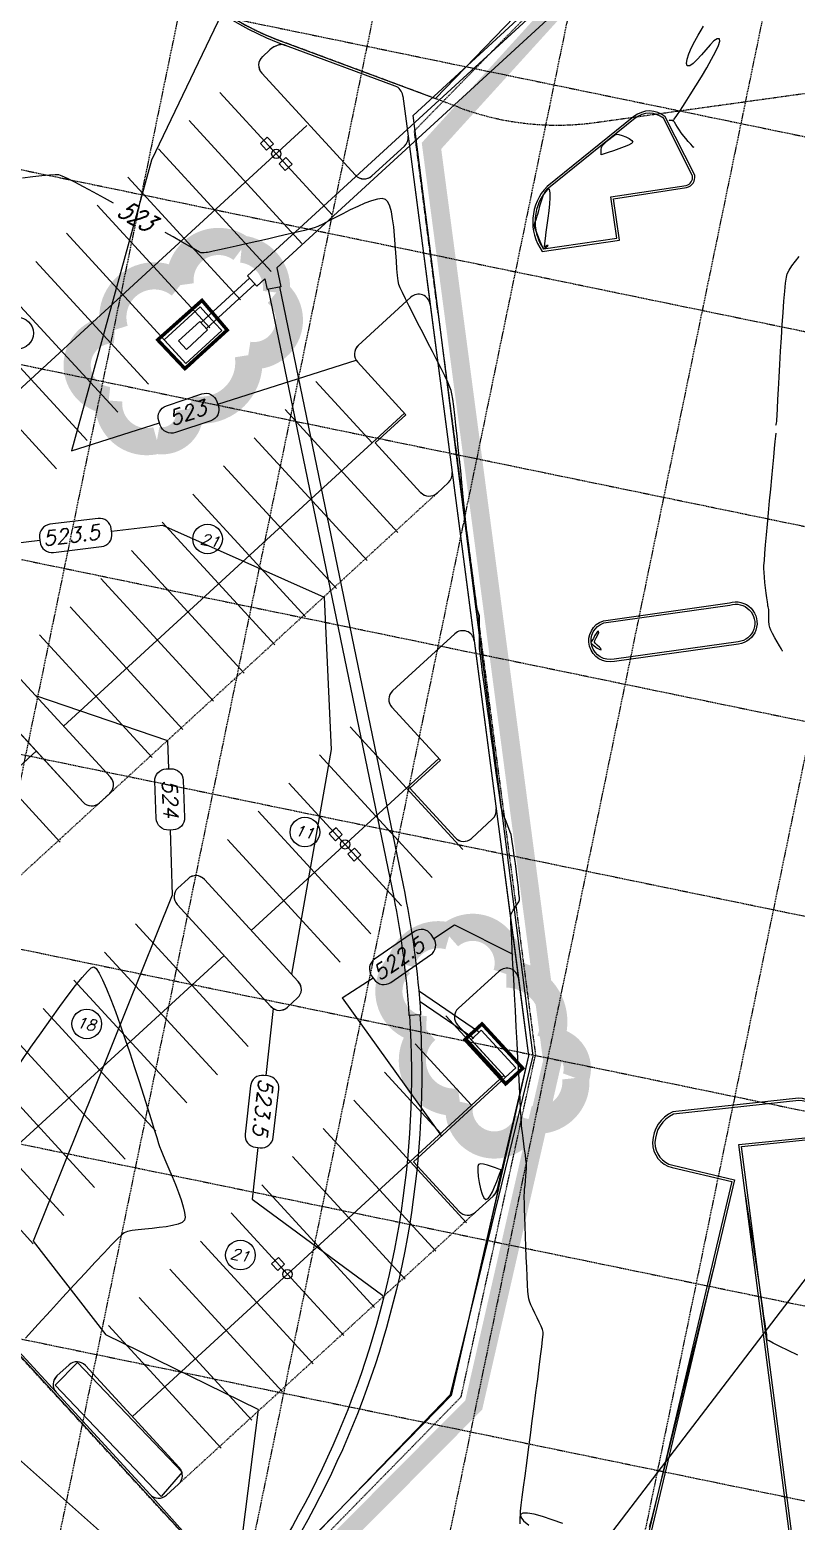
# Model space of a CAD drawing. Header units: inches. Extents: x 3071 to 5995, y 4947 to 7102.
# Drawn here: x 4533.5 to 4699.1, y 5859.1 to 6181.5 of the extents above; entities that cross this region are included whole.
import ezdxf

# ---------------------------------------------------------------- set-up
doc = ezdxf.new("R2010")
doc.units = ezdxf.units.IN
doc.header["$MEASUREMENT"] = 0
for name, pattern in [('DIVIDE2', [0.625, 0.25, -0.125, 0, -0.125, 0, -0.125]), ('HIDDEN', [0.375, 0.25, -0.125]), ('HIDDEN2', [0.1875, 0.125, -0.0625])]:
    doc.linetypes.add(name, pattern=pattern)
for name, color, linetype in [('BOC', 4, 'Continuous'), ('COUNT', 11, 'Continuous'), ('EC', 3, 'Continuous'), ('ENTRANCE', 7, 'Continuous'), ('EX-BOC', 41, 'Continuous'), ('EX-GUT', 41, 'Continuous'), ('EX-STORM', 150, 'Continuous'), ('FIRELANE', 5, 'HIDDEN'), ('GRID', 254, 'HIDDEN'), ('hatch-ol', 7, 'Continuous'), ('I-P', 3, 'Continuous'), ('INLET PROTECTION', 5, 'Continuous'), ('LIGHTS', 7, 'Continuous'), ('LIMITS OF DISTURBANCE', 1, 'HIDDEN'), ('PC', 43, 'Continuous'), ('PSTM', 3, 'Continuous'), ('PSTM-INLET', 3, 'Continuous'), ('SAW-CUT', 7, 'HIDDEN2'), ('STRIPING', 11, 'Continuous')]:
    doc.layers.add(name, color=color, linetype=linetype)
doc.styles.add('L60', font='SIMPLEX.shx', dxfattribs={"height": 2.4})
doc.styles.add('L80', font='simplex.shx', dxfattribs={"oblique": 15, "height": 4})
doc.styles.add('L80C', font='simplex.shx', dxfattribs={"width": 0.75, "oblique": 22, "height": 4})

msp = doc.modelspace()

# ---------------------------------------------------------------- linework, layer by layer
at = {"layer": 'BOC', "color": 7}
for p, q in [((4585.36, 6177.13), (4583.76, 6175.66)), ((4612.47, 6169.28), (4588.79, 6178.1)), ((4583.61, 6172.13), (4603.9, 6150.03)), ((4614.1, 6167.13), (4615.23, 6158.49)), ((4614.44, 6156.32), (4607.43, 6149.88)), ((4615.83, 6123.65), (4604.45, 6113.21)), ((4620, 6122.13), (4624.76, 6085.78)), ((4604.3, 6109.68), (4614.79, 6098.26)), ((4608.16, 6092.17), (4614.79, 6098.26)), ((4608.16, 6092.17), (4617.96, 6081.49)), ((4623.97, 6083.61), (4621.5, 6081.34)), ((4625.36, 6050.94), (4611.89, 6038.58)), ((4629.53, 6049.43), (4634.29, 6013.07)), ((4530.65, 6042.04), (4550.94, 6019.94)), ((4524.75, 6036.63), (4545.04, 6014.53)), ((4611.74, 6035.04), (4622.22, 6023.63)), ((4615.59, 6017.54), (4622.22, 6023.63)), ((4548.58, 6014.38), (4550.79, 6016.41)), ((4615.59, 6017.54), (4625.4, 6006.86)), ((4633.5, 6010.91), (4628.93, 6006.71)), ((4565.48, 5995.97), (4567.69, 5997.99)), ((4571.23, 5997.84), (4591.52, 5975.75)), ((4565.33, 5992.43), (4585.62, 5970.34)), ((4634.93, 5977.99), (4626.06, 5969.94)), ((4639.09, 5976.47), (4641.29, 5959.7)), ((4589.16, 5970.19), (4591.37, 5972.21)), ((4625.9, 5966.4), (4636.29, 5955.08)), ((4641.29, 5959.7), (4634.4, 5930.67)), ((4616.4, 5936.82), (4636.29, 5955.08)), ((4616.4, 5936.82), (4626.28, 5926.07)), ((4633.65, 5929.39), (4629.8, 5925.9)), ((4539.36, 5890.52), (4541.98, 5892.92)), ((4545.51, 5892.77), (4565.81, 5870.69)), ((4559.5, 5864.89), (4539.21, 5886.98)), ((4565.66, 5867.15), (4563.03, 5864.74))]:
    msp.add_line(p, q, dxfattribs=at)
for centre, radius, start, end in [((4588.4, 6173.82), 4.5, 103.9465, 132.5596), ((4587.92, 6175.76), 2.5, 69.5776, 103.9465), ((4585.45, 6173.82), 2.5, 132.5596, 222.5596), ((4611.6, 6166.94), 2.5, 8.1424, 69.5776), ((4599.72, 6165.24), 14.5, 7.4668, 8.1424), ((4612.75, 6158.16), 2.5, 312.5596, 7.4668), ((4605.74, 6151.72), 2.5, 222.5596, 312.5596), ((4617.52, 6121.81), 2.5, 7.4668, 132.5596), ((4606.14, 6111.37), 2.5, 132.5596, 222.5596), ((4622.28, 6085.46), 2.5, 312.5596, 7.4668), ((4619.81, 6083.18), 2.5, 222.5596, 312.5596), ((4627.05, 6049.1), 2.5, 7.4668, 132.5596), ((4613.58, 6036.74), 2.5, 132.5596, 222.5596), ((4549.09, 6018.25), 2.5, 312.5596, 42.5596), ((4546.89, 6016.22), 2.5, 222.5596, 312.5596), ((4631.81, 6012.75), 2.5, 312.5596, 7.4668), ((4627.24, 6008.55), 2.5, 222.5596, 312.5596), ((4567.18, 5994.12), 2.5, 132.5596, 222.5596), ((4569.38, 5996.15), 2.5, 42.5596, 132.5596), ((4636.61, 5976.14), 2.5, 7.4668, 132.2259), ((4589.68, 5974.06), 2.5, 312.5596, 42.5596), ((4587.47, 5972.03), 2.5, 222.5596, 312.5596), ((4627.74, 5968.09), 2.5, 132.2259, 222.5596), ((4631.97, 5931.24), 2.5, 312.1448, 346.6639), ((4628.12, 5927.76), 2.5, 222.5596, 312.1448), ((4543.67, 5891.08), 2.5, 42.5897, 132.5596), ((4541.05, 5888.67), 2.5, 132.5596, 222.5596), ((4563.97, 5868.99), 2.5, 312.5596, 42.5897), ((4561.34, 5866.58), 2.5, 222.5596, 312.5596)]:
    msp.add_arc(centre, radius, start, end, dxfattribs=at)
at = {"layer": 'COUNT', "color": 7}
for centre, radius in [((4530.81, 6115.9), 3.46), ((4571.92, 6071.41), 3.2), ((4592.96, 6008.07), 3.2), ((4545.82, 5966.59), 3.2), ((4579.01, 5916.63), 3.2)]:
    msp.add_circle(centre, radius, dxfattribs=at)
at = {"layer": 'EC', "color": 44, "ltscale": 0.5, "flags": 128}
for points, elevation in [([(4677.03, 6156.04), (4676.94, 6156.08), (4676.86, 6156.12), (4676.7, 6156.3), (4676.31, 6156.74), (4675.8, 6157.33), (4675.26, 6157.96), (4674.8, 6158.51), (4674.51, 6158.87), (4674.26, 6159.23), (4673.89, 6159.79), (4673.48, 6160.43), (4673.09, 6161.03), (4672.8, 6161.49), (4672.68, 6161.68), (4672.57, 6161.76), (4672.45, 6161.83), (4672.23, 6161.84), (4671.86, 6161.87), (4671.68, 6161.96), (4671.89, 6161.97), (4672.28, 6161.86), (4672.56, 6161.83), (4672.77, 6162.12), (4673.31, 6162.92), (4674.11, 6164.12), (4675.1, 6165.65), (4676.23, 6167.42), (4677.43, 6169.34), (4678.64, 6171.31), (4679.8, 6173.26), (4680.84, 6175.09), (4681.69, 6176.72), (4682.31, 6178.05), (4682.62, 6179.01), (4682.55, 6179.5), (4682.05, 6179.52), (4681.34, 6179.05), (4680.5, 6178.22), (4679.57, 6177.17), (4678.61, 6176.05), (4677.67, 6175), (4676.82, 6174.16), (4676.1, 6173.67), (4675.58, 6173.67), (4675.38, 6174.2), (4675.52, 6175.11), (4675.92, 6176.29), (4676.51, 6177.62), (4677.2, 6178.99), (4677.91, 6180.3), (4678.56, 6181.41), (4679.07, 6182.24)], 522), ([(4551.57, 6144.01), (4549.67, 6145.07), (4547.3, 6146.37), (4545.14, 6147.54), (4543.24, 6148.53), (4541.67, 6149.32), (4540.5, 6149.85), (4539.79, 6150.1), (4539.01, 6150.14), (4537.76, 6150.08), (4536.12, 6149.93), (4534.15, 6149.7), (4531.93, 6149.42)], 523), ([(4639.43, 5858.54), (4639.48, 5859.8), (4639.51, 5860.57), (4639.57, 5861.31), (4639.71, 5862.58), (4639.93, 5864.33), (4640.2, 5866.47), (4640.52, 5868.95), (4640.88, 5871.69), (4641.26, 5874.62), (4641.67, 5877.68), (4642.08, 5880.79), (4642.49, 5883.9), (4642.88, 5886.92), (4643.26, 5889.79), (4643.59, 5892.44), (4643.89, 5894.8), (4644.13, 5896.8), (4644.3, 5898.38), (4644.4, 5899.47), (4644.42, 5899.99), (4644.27, 5900.53), (4643.98, 5901.27), (4643.59, 5902.14), (4643.14, 5903.1), (4642.66, 5904.08), (4642.2, 5905.03), (4641.79, 5905.9), (4641.48, 5906.64), (4641.3, 5907.17), (4641.23, 5907.72), (4641.15, 5908.76), (4641.07, 5910.2), (4640.98, 5911.98), (4640.89, 5914), (4640.79, 5916.17), (4640.7, 5918.43), (4640.62, 5920.69), (4640.54, 5922.86), (4640.48, 5924.86), (4640.42, 5926.61), (4640.38, 5928.03), (4640.35, 5929.03), (4640.35, 5929.53), (4640.37, 5930.06), (4640.43, 5930.82), (4640.51, 5931.72), (4640.61, 5932.69), (4640.7, 5933.67), (4640.77, 5934.57), (4640.82, 5935.32), (4640.84, 5935.86), (4640.8, 5936.39), (4640.71, 5937.22), (4640.58, 5938.27), (4640.42, 5939.46), (4640.26, 5940.71), (4640.1, 5941.93), (4639.96, 5943.04), (4639.84, 5943.96), (4639.77, 5944.62), (4639.74, 5945.18), (4639.67, 5946.38), (4639.57, 5948.12), (4639.44, 5950.35), (4639.3, 5952.97), (4639.14, 5955.92), (4638.97, 5959.12), (4638.79, 5962.51), (4638.6, 5965.99), (4638.42, 5969.51), (4638.24, 5972.98), (4638.07, 5976.34), (4637.91, 5979.5), (4637.77, 5982.39), (4637.65, 5984.94), (4637.55, 5987.08), (4637.48, 5988.72), (4637.45, 5989.8), (4637.45, 5990.24), (4637.63, 5990.64), (4637.97, 5991.19), (4638.39, 5991.82), (4638.81, 5992.45), (4639.14, 5993), (4639.31, 5993.4), (4639.3, 5993.84), (4639.21, 5994.78), (4639.07, 5996.09), (4638.88, 5997.68), (4638.65, 5999.44), (4638.42, 6001.25), (4638.18, 6003.03), (4637.95, 6004.65), (4637.75, 6006.01), (4637.6, 6007.01), (4637.5, 6007.53), (4637.33, 6008.07), (4637.04, 6008.84), (4636.68, 6009.74), (4636.29, 6010.69), (4635.93, 6011.59), (4635.64, 6012.35), (4635.47, 6012.89), (4635.38, 6013.38), (4635.22, 6014.44), (4635, 6016.01), (4634.71, 6018.01), (4634.38, 6020.36), (4634.01, 6022.98), (4633.62, 6025.8), (4633.22, 6028.74), (4632.81, 6031.72), (4632.41, 6034.66), (4632.03, 6037.49), (4631.67, 6040.13), (4631.35, 6042.5), (4631.08, 6044.53), (4630.87, 6046.13), (4630.74, 6047.23), (4630.68, 6047.76), (4630.65, 6048.39), (4630.64, 6049.32), (4630.65, 6050.45), (4630.65, 6051.65), (4630.66, 6052.8), (4630.67, 6053.79), (4630.66, 6054.51), (4630.65, 6054.84), (4630.56, 6055.14), (4630.39, 6055.57), (4630.22, 6056), (4630.11, 6056.3), (4630.06, 6056.64), (4629.95, 6057.49), (4629.78, 6058.75), (4629.57, 6060.34), (4629.33, 6062.15), (4629.08, 6064.1), (4628.82, 6066.11), (4628.56, 6068.07), (4628.33, 6069.9), (4628.12, 6071.51), (4627.96, 6072.81), (4627.85, 6073.7), (4627.77, 6074.45), (4627.65, 6075.64), (4627.49, 6077.22), (4627.31, 6079.12), (4627.1, 6081.28), (4626.87, 6083.63), (4626.62, 6086.11), (4626.37, 6088.65), (4626.1, 6091.19), (4625.84, 6093.67), (4625.59, 6096.01), (4625.34, 6098.16), (4625.11, 6100.06), (4624.9, 6101.62), (4624.72, 6102.8), (4624.56, 6103.53), (4624.29, 6104.24), (4623.82, 6105.3), (4623.17, 6106.65), (4622.38, 6108.25), (4621.47, 6110.04), (4620.49, 6111.97), (4619.45, 6113.97), (4618.4, 6116.01), (4617.36, 6118.01), (4616.38, 6119.93), (4615.47, 6121.72), (4614.67, 6123.32), (4614.01, 6124.67), (4613.53, 6125.73), (4613.25, 6126.43), (4613.08, 6127.22), (4612.94, 6128.37), (4612.82, 6129.8), (4612.71, 6131.45), (4612.59, 6133.25), (4612.46, 6135.13), (4612.31, 6137.03), (4612.13, 6138.87), (4611.91, 6140.58), (4611.63, 6142.11), (4611.29, 6143.37), (4610.88, 6144.29), (4610.39, 6144.82), (4609.65, 6144.99), (4608.62, 6144.88), (4607.36, 6144.53), (4605.93, 6143.99), (4604.37, 6143.31), (4602.76, 6142.54), (4601.14, 6141.72), (4599.57, 6140.91), (4598.11, 6140.15), (4596.82, 6139.49), (4595.75, 6138.98), (4594.95, 6138.66), (4594.15, 6138.44), (4592.89, 6138.12), (4591.25, 6137.73), (4589.32, 6137.27), (4587.17, 6136.77), (4584.89, 6136.25), (4582.57, 6135.73), (4580.28, 6135.21), (4578.11, 6134.73), (4576.15, 6134.29), (4574.46, 6133.92), (4573.14, 6133.63), (4572.26, 6133.44), (4571.92, 6133.36), (4571.63, 6133.32), (4571.2, 6133.27), (4570.78, 6133.23), (4570.49, 6133.24), (4570.17, 6133.41), (4569.34, 6133.88), (4568.07, 6134.61), (4566.42, 6135.56), (4564.46, 6136.69), (4562.78, 6137.65)], 523), ([(4531.52, 5958.29), (4533.76, 5961.54), (4535.93, 5964.67), (4538.02, 5967.62), (4539.98, 5970.35), (4541.78, 5972.79), (4543.4, 5974.9), (4544.8, 5976.63), (4545.94, 5977.91), (4546.79, 5978.7), (4547.32, 5978.94), (4547.84, 5978.57), (4548.48, 5977.6), (4549.23, 5976.12), (4550.08, 5974.19), (4551.01, 5971.88), (4551.99, 5969.27), (4553.01, 5966.42), (4554.06, 5963.42), (4555.1, 5960.32), (4556.13, 5957.2), (4557.12, 5954.13), (4558.06, 5951.19), (4558.93, 5948.43), (4559.71, 5945.95), (4560.38, 5943.8), (4560.92, 5942.05), (4561.32, 5940.78), (4561.56, 5940.07), (4561.87, 5939.26), (4562.34, 5938.15), (4562.92, 5936.79), (4563.58, 5935.25), (4564.28, 5933.6), (4564.98, 5931.89), (4565.63, 5930.19), (4566.21, 5928.58), (4566.66, 5927.1), (4566.96, 5925.83), (4567.05, 5924.83), (4566.91, 5924.16), (4566.4, 5923.69), (4565.53, 5923.31), (4564.37, 5923.01), (4563, 5922.77), (4561.49, 5922.58), (4559.93, 5922.41), (4558.38, 5922.26), (4556.93, 5922.11), (4555.65, 5921.93), (4554.62, 5921.72), (4553.9, 5921.45), (4553.4, 5921.04), (4552.48, 5920.14), (4551.18, 5918.82), (4549.55, 5917.11), (4547.63, 5915.08), (4545.47, 5912.76), (4543.11, 5910.21), (4540.6, 5907.48), (4537.97, 5904.62), (4535.28, 5901.68), (4532.57, 5898.71)], 523), ([(4681.61, 5915.23), (4681.43, 5914.5), (4681.15, 5913.34), (4680.76, 5911.79), (4680.3, 5909.94), (4679.78, 5907.84), (4679.21, 5905.54), (4678.62, 5903.12), (4678, 5900.64), (4677.39, 5898.16), (4676.79, 5895.74), (4676.22, 5893.45), (4675.7, 5891.35), (4675.24, 5889.49), (4674.86, 5887.95), (4674.57, 5886.79), (4674.39, 5886.06), (4674.21, 5885.33), (4673.91, 5884.11), (4673.5, 5882.46), (4673.01, 5880.45), (4672.44, 5878.16), (4671.82, 5875.64), (4671.16, 5872.98), (4670.49, 5870.23), (4669.8, 5867.47), (4669.13, 5864.78), (4668.5, 5862.21), (4667.9, 5859.84), (4667.37, 5857.73)], 523), ([(4648.66, 5858.63), (4646.4, 5859.44), (4644.32, 5860.11), (4642.52, 5860.61), (4641.06, 5860.88), (4640.03, 5860.88), (4639.51, 5860.57), (4639.58, 5859.99), (4640.21, 5859.22), (4641.32, 5858.29)], 523)]:
    msp.add_lwpolyline(points, dxfattribs=dict(at, elevation=elevation))
for points, elevation in [([(4656.96, 6154.43), (4656.97, 6154.71), (4656.98, 6155.13), (4656.99, 6155.59), (4657.03, 6156.01), (4657.09, 6156.27), (4657.34, 6156.56), (4657.85, 6157.06), (4658.52, 6157.67), (4659.24, 6158.26), (4659.88, 6158.71), (4660.33, 6158.91), (4660.81, 6158.86), (4661.51, 6158.64), (4662.31, 6158.32), (4663.04, 6157.95), (4663.58, 6157.56), (4663.78, 6157.2), (4663.53, 6156.92), (4662.87, 6156.56), (4661.91, 6156.16), (4660.79, 6155.75), (4659.61, 6155.34), (4658.5, 6154.97), (4657.58, 6154.65), (4656.96, 6154.43)], 522), ([(4644.71, 6134.52), (4644.79, 6135.28), (4644.93, 6136.38), (4645.11, 6137.71), (4645.31, 6139.21), (4645.52, 6140.78), (4645.7, 6142.35), (4645.84, 6143.83), (4645.93, 6145.14), (4645.93, 6146.2), (4645.83, 6146.92), (4645.61, 6147.23), (4645.2, 6147.05), (4644.79, 6146.44), (4644.38, 6145.52), (4644.01, 6144.44), (4643.67, 6143.33), (4643.4, 6142.33), (4643.2, 6141.57), (4643.1, 6141.21), (4642.99, 6140.89), (4642.82, 6140.42), (4642.65, 6139.89), (4642.52, 6139.42), (4642.47, 6139.09), (4642.58, 6138.72), (4642.84, 6138.01), (4643.2, 6137.11), (4643.59, 6136.16), (4643.95, 6135.3), (4644.21, 6134.66), (4644.32, 6134.41), (4644.38, 6134.24), (4644.46, 6134.09), (4644.66, 6134.18), (4645.04, 6134.42), (4645.4, 6134.67), (4645.53, 6134.85), (4645.31, 6134.83), (4644.97, 6134.66), (4644.71, 6134.52)], 523), ([(4655.09, 6049.59), (4654.96, 6049.41), (4654.79, 6049.17), (4654.72, 6048.98), (4654.94, 6048.76), (4655.45, 6048.32), (4656.08, 6047.85), (4656.65, 6047.51), (4656.97, 6047.47), (4656.92, 6047.71), (4656.58, 6048.06), (4656.12, 6048.46), (4655.71, 6048.84), (4655.51, 6049.12), (4655.61, 6049.49), (4655.9, 6050.06), (4656.23, 6050.69), (4656.45, 6051.22), (4656.42, 6051.51), (4656.17, 6051.41), (4655.86, 6051), (4655.55, 6050.46), (4655.28, 6049.93), (4655.09, 6049.59)], 523), ([(4635.36, 5935.04), (4634.87, 5935.2), (4634.14, 5935.47), (4633.28, 5935.78), (4632.39, 5936.07), (4631.55, 5936.29), (4630.88, 5936.37), (4630.46, 5936.24), (4630.31, 5935.75), (4630.29, 5934.83), (4630.39, 5933.63), (4630.59, 5932.29), (4630.87, 5930.98), (4631.22, 5929.83), (4631.62, 5929.01), (4632.06, 5928.66), (4632.52, 5928.85), (4633, 5929.44), (4633.48, 5930.33), (4633.95, 5931.39), (4634.39, 5932.51), (4634.78, 5933.57), (4635.11, 5934.45), (4635.36, 5935.04)], 524)]:
    msp.add_lwpolyline(points, close=True, dxfattribs=dict(at, elevation=elevation))
at = {"layer": 'EC', "color": 44, "ltscale": 0.4, "flags": 128}
for points, elevation in [([(4694.7, 6096.02), (4694.7, 6096.02), (4694.7, 6096.02), (4694.7, 6096.03), (4694.75, 6096.18), (4694.85, 6096.5), (4694.92, 6096.78), (4694.95, 6097.15), (4695, 6098.12), (4695.07, 6099.62), (4695.17, 6101.55), (4695.29, 6103.83), (4695.43, 6106.39), (4695.58, 6109.13), (4695.74, 6111.99), (4695.92, 6114.87), (4696.1, 6117.68), (4696.28, 6120.36), (4696.47, 6122.82), (4696.65, 6124.96), (4696.83, 6126.72), (4697, 6128), (4697.17, 6128.73), (4697.57, 6129.55), (4698.18, 6130.46), (4698.93, 6131.44), (4699.77, 6132.45)], 522), ([(4696.17, 6047.17), (4696.13, 6047.23), (4696.03, 6047.4), (4695.84, 6047.74), (4695.5, 6048.31), (4695, 6049.15), (4694.48, 6050.07), (4693.99, 6050.95), (4693.61, 6051.72), (4693.38, 6052.27), (4693.27, 6052.89), (4693.21, 6053.68), (4693.18, 6054.52), (4693.17, 6055.3), (4693.17, 6055.9), (4693.16, 6056.2), (4693.12, 6056.45), (4693.05, 6056.75), (4693, 6057), (4692.96, 6057.26), (4692.88, 6057.85), (4692.76, 6058.7), (4692.63, 6059.73), (4692.49, 6060.86), (4692.35, 6062.03), (4692.24, 6063.16), (4692.16, 6064.18), (4692.13, 6065.01), (4692.15, 6065.66), (4692.23, 6066.79), (4692.34, 6068.31), (4692.5, 6070.18), (4692.69, 6072.31), (4692.9, 6074.64), (4693.12, 6077.1), (4693.36, 6079.63), (4693.6, 6082.17), (4693.83, 6084.63), (4694.06, 6086.96), (4694.26, 6089.1), (4694.44, 6090.96), (4694.59, 6092.49), (4694.69, 6093.62), (4694.76, 6094.28)], 522), ([(4699.48, 5894.98), (4697.35, 5896.02), (4695.56, 5896.91), (4694.16, 5897.61), (4693.25, 5898.07), (4692.91, 5898.27), (4692.82, 5898.52), (4692.77, 5898.85), (4692.75, 5899.21), (4692.73, 5899.51), (4692.68, 5899.85), (4692.56, 5900.67), (4692.38, 5901.88), (4692.15, 5903.41), (4691.9, 5905.18), (4691.61, 5907.11), (4691.32, 5909.12), (4691.02, 5911.13), (4690.73, 5913.06), (4690.47, 5914.84), (4690.24, 5916.39), (4690.06, 5917.62), (4689.93, 5918.46), (4689.79, 5919.39), (4689.61, 5920.54), (4689.4, 5921.83), (4689.18, 5923.21), (4688.95, 5924.62), (4688.73, 5925.98), (4688.53, 5927.24), (4688.36, 5928.34), (4688.22, 5929.2), (4688.12, 5929.77)], 523)]:
    msp.add_lwpolyline(points, dxfattribs=dict(at, elevation=elevation))
at = {"layer": 'ENTRANCE'}
msp.add_lwpolyline([(4543.84, 5893.39), (4566.41, 5869.7), (4561.9, 5864.44), (4538.95, 5888.5)], close=True, dxfattribs=at)
at = {"layer": 'EX-BOC', "color": 7}
for points in [[(4670.4, 6162.37, 0.351096), (4664.34, 6162.34), (4645.61, 6147.23, 0.354673), (4644.47, 6134.12), (4660.33, 6136.45), (4659.09, 6145.37), (4675.34, 6147.85, 0.388041), (4676.69, 6149.87)], [(4655.13, 5836.6), (4708.88, 5843.58, 0.374061), (4716.57, 5851.49), (4698.47, 5850.28), (4692.07, 5899.51), (4686.72, 5940.54), (4701.04, 5942, 0.870942), (4699.66, 5950.04), (4672.56, 5947.08, 0.287199), (4668.59, 5940.97, 0.353286), (4672.43, 5936.04), (4685.81, 5932.92), (4664.84, 5844.46), (4649.41, 5846.66, 0.451987), (4648.48, 5840.62, 0.156484)]]:
    msp.add_lwpolyline(points, format="xyb", close=True, dxfattribs=at)
msp.add_lwpolyline([(4686.6, 6049.18), (4659.74, 6045.44, -0.946016), (4657.56, 6053.27), (4684.79, 6057.13, -1.096036), (4686.6, 6049.18, -1.87264)], format="xyb", dxfattribs=at)
at = {"layer": 'EX-GUT', "color": 7}
for points in [[(4670.8, 6162.69, 0.357015), (4664.03, 6162.73), (4645.27, 6147.6, 0.36364), (4644.23, 6133.58), (4660.9, 6136.03), (4659.65, 6144.95), (4675.44, 6147.36, 0.401606), (4677.17, 6150.03)], [(4686.67, 6048.69), (4659.83, 6044.94, -0.948931), (4657.44, 6053.75), (4684.68, 6057.61, -1.090459)], [(4655.11, 5836.09), (4708.93, 5843.08, 0.391824), (4717.09, 5852.02), (4698.91, 5850.81), (4692.57, 5899.58), (4687.28, 5940.09), (4701.14, 5941.51, 0.877899), (4699.63, 5950.54), (4672.43, 5947.57, 0.290273), (4668.09, 5940.98, 0.353286), (4672.31, 5935.55), (4685.2, 5932.54), (4664.46, 5845.02), (4649.31, 5847.18, 0.464911), (4648.1, 5840.29, 0.158375)]]:
    msp.add_lwpolyline(points, format="xyb", close=True, dxfattribs=at)
at = {"layer": 'EX-STORM', "color": 5}
msp.add_line((4803.2, 6045.16), (4610.78, 5793.34), dxfattribs=at)
at = {"layer": 'FIRELANE', "color": 7}
for p, q in [((4656.11, 6161.49), (4961.09, 6203.89)), ((4626.31, 6164.67), (4587.85, 6178.99))]:
    msp.add_line(p, q, dxfattribs=at)
at = {"layer": 'FIRELANE', "color": 7, "flags": 128}
msp.add_lwpolyline([(4580.51, 5841.27), (4446.4, 5987.31, -0.020748), (4442.68, 5991.72), (4403.12, 6042.71, 0.199871), (4282.45, 6111.23), (4260.71, 6113.89, -0.009278), (4254.48, 6114.77), (4159.67, 6129.97, -0.080749), (4109.56, 6146.59, 0.078412), (4047.37, 6167.53), (3998.1, 6175.9, -0.081157), (3964.7, 6187.35, 0.052793), (3939.25, 6197.71), (3767.89, 6247.21), (3707.24, 6260.07, -0.413143), (3691.42, 6284.31)], format="xyb", dxfattribs=at)
at = {"layer": 'FIRELANE', "color": 7}
for centre, start, end in [((4608.96, 6235.69), 186.3607, 249.5776), ((4647.42, 6221.36), 249.5776, 278.5955)]:
    msp.add_arc(centre, 60.5, start, end, dxfattribs=at)
at = {"layer": 'GRID', "color": 253, "linetype": 'HIDDEN'}
for p, q in [((4691.13, 6792.22), (4399.03, 5378.14)), ((4731.53, 6783.87), (4439.43, 5369.8)), ((4771.93, 6775.53), (4479.82, 5361.45)), ((4812.33, 6767.19), (4520.22, 5353.11)), ((4852.72, 6758.84), (4560.62, 5344.76)), ((3313.65, 6444.95), (5818.27, 5927.57)), ((3305.31, 6404.55), (5809.93, 5887.18)), ((3296.96, 6364.16), (5801.58, 5846.78)), ((3288.62, 6323.76), (5793.24, 5806.38)), ((3280.27, 6283.36), (5784.89, 5765.99)), ((3271.93, 6242.97), (5776.55, 5725.59)), ((3263.58, 6202.57), (5768.2, 5685.19)), ((3255.24, 6162.17), (5759.86, 5644.79))]:
    msp.add_line(p, q, dxfattribs=at)
at = {"layer": 'hatch-ol', "linetype": 'Continuous'}
for points in [[(4644.66, 6190.99, -0.066552), (4636.78, 6192.78), (4598.32, 6207.1, -0.283051), (4578.65, 6232.31, 0.154102), (4564.02, 6265.34, 0.159579), (4547.62, 6274.87), (4181.78, 6350.82), (4059.18, 6386.74, -0.392328), (4049.01, 6403.63), (4079.74, 6553.31), (4050.23, 6560.5, -0.038219), (4049.63, 6555.88), (4021.18, 6419.57, -0.436443), (3996.05, 6404.45), (3749.41, 6476.18, -0.386729), (3735.29, 6499.03), (3721.3, 6425.24, -0.442765), (3759.02, 6447.91), (4176.01, 6327.5), (4525.11, 6255.03, -0.324495), (4548.83, 6228.98, 0.283051), (4587.85, 6178.99), (4621.14, 6166.59), (4644.66, 6190.99)], [(3707.24, 6260.07), (3767.89, 6247.21), (3939.25, 6197.71, -0.052793), (3964.7, 6187.35, 0.081157), (3998.1, 6175.9), (4047.37, 6167.53, -0.078412), (4109.56, 6146.59, 0.080749), (4159.67, 6129.97), (4254.48, 6114.77), (4282.45, 6111.23, -0.199871), (4403.12, 6042.71), (4442.68, 5991.72), (4580.51, 5841.27), (4586.82, 5847.48), (4596.31, 5776.65), (4577.08, 5799.6), (4570.27, 5807.21)], [(4548.24, 6229.67, 0.290012), (4588.79, 6178.1, 0.151097), (4587.32, 6178.19, 0.125501), (4585.36, 6177.13), (4583.76, 6175.66, 0.414214), (4583.61, 6172.13), (4603.9, 6150.03, 0.414214), (4607.43, 6149.88), (4614.44, 6156.32, 0.244269), (4615.23, 6158.49), (4620, 6122.13, 0.607369), (4615.83, 6123.65), (4604.45, 6113.21, 0.414214), (4604.3, 6109.68), (4614.79, 6098.26), (4608.16, 6092.17), (4617.96, 6081.49, 0.414214), (4621.5, 6081.34), (4623.97, 6083.61, 0.244269), (4624.76, 6085.78), (4629.53, 6049.43, 0.607369), (4625.36, 6050.94), (4611.89, 6038.58, 0.414214), (4611.74, 6035.04), (4622.22, 6023.63), (4615.59, 6017.54), (4625.4, 6006.86, 0.414214), (4628.93, 6006.71), (4633.5, 6010.91, 0.244269), (4634.29, 6013.07), (4639.09, 5976.47, 0.605377), (4634.93, 5977.99), (4626.06, 5969.94, 0.415921), (4625.9, 5966.4), (4636.29, 5955.08), (4616.4, 5936.82), (4626.28, 5926.07, 0.412094), (4629.8, 5925.9), (4633.65, 5929.39, 0.078725), (4634.75, 5931.04), (4624.53, 5886.28), (4580.51, 5841.27), (4559.5, 5864.89, 0.414214), (4563.03, 5864.74), (4565.66, 5867.15, 0.414367), (4565.81, 5870.69), (4545.51, 5892.77, 0.41406), (4541.98, 5892.92), (4539.36, 5890.52, 0.414214), (4539.21, 5886.98), (4518.92, 5909.08, 0.414214)]]:
    msp.add_lwpolyline(points, format="xyb", dxfattribs=at)
for points in [[(4637.72, 5460.16), (4598.33, 5752.37), (4593.88, 5779.35), (4596.31, 5776.65), (4596.31, 5776.65), (4586.82, 5847.48), (4624.43, 5886.48), (4642.24, 5959.71), (4616.35, 6162.96), (4646.03, 6190.34), (4786.22, 6209.44), (5057.91, 6244.65)], [(4615.23, 6158.49), (4641.29, 5959.7), (4624.53, 5886.28), (4580.51, 5841.27)]]:
    msp.add_lwpolyline(points, dxfattribs=at)
for points in [[(4530.65, 6042.04, 0.414214), (4527.11, 6042.19), (4524.9, 6040.16, 0.414214), (4524.75, 6036.63), (4545.04, 6014.53, 0.414214), (4548.58, 6014.38), (4550.79, 6016.41, 0.414214), (4550.94, 6019.94)], [(4567.69, 5997.99), (4565.48, 5995.97, 0.414214), (4565.33, 5992.43), (4585.62, 5970.34, 0.414214), (4589.16, 5970.19), (4591.37, 5972.21, 0.414214), (4591.52, 5975.75), (4571.23, 5997.84, 0.414214)]]:
    msp.add_lwpolyline(points, format="xyb", close=True, dxfattribs=at)
at = {"layer": 'I-P', "color": 5, "lineweight": 5, "const_width": 0.75}
for points in [[(4567.02, 6108.24), (4576.16, 6116.56), (4570.71, 6122.98), (4561.14, 6114.45), (4567.02, 6108.24), (4568.86, 6109.88)], [(4640.02, 5957.02), (4631.22, 5966.6), (4627.54, 5963.22), (4636.33, 5953.64), (4640.02, 5957.02), (4638.8, 5958.34)]]:
    msp.add_lwpolyline(points, dxfattribs=at)
at = {"layer": 'INLET PROTECTION', "color": 170, "ltscale": 100, "const_width": 5.87}
for points in [[(4580.71, 6111.14, 0.520567), (4580.71, 6111.14, 0.765195), (4586.78, 6124.69, 0.417879), (4579.26, 6134.07, 0.6649), (4566.04, 6126.29, 0.744833), (4551.87, 6116.61, 0.975642), (4550.55, 6101.35, 0.520567), (4560.97, 6092.74, 0.520567), (4567.96, 6099.57, 0.540264), (4580.71, 6111.14)], [(4636.5, 5977.37, 0.520567), (4636.5, 5977.37, 0.765195), (4624.11, 5985.56, 0.417879), (4613.64, 5979.66, 0.6649), (4619.17, 5965.35, 0.744833), (4626.43, 5949.79, 0.975642), (4641.27, 5946.02, 0.520567), (4651.46, 5954.91, 0.520567), (4645.86, 5962.91, 0.540264), (4636.5, 5977.37)]]:
    msp.add_lwpolyline(points, format="xyb", close=True, dxfattribs=at)
at = {"layer": 'LIGHTS', "color": 7}
for p, q in [((4584.8, 6158.26), (4583.33, 6156.91)), ((4583.33, 6156.91), (4584.68, 6155.44)), ((4584.68, 6155.44), (4586.16, 6156.79)), ((4586.16, 6156.79), (4584.8, 6158.26)), ((4586.08, 6155.39), (4585.42, 6156.11)), ((4587.36, 6152.53), (4588.83, 6153.88)), ((4587.43, 6153.92), (4588.09, 6153.2)), ((4588.83, 6153.88), (4590.18, 6152.41)), ((4588.71, 6151.05), (4587.36, 6152.53)), ((4590.18, 6152.41), (4588.71, 6151.05)), ((4599.67, 6009), (4598.2, 6007.65)), ((4601.03, 6007.53), (4599.67, 6009)), ((4598.2, 6007.65), (4599.55, 6006.18)), ((4599.55, 6006.18), (4601.03, 6007.53)), ((4600.95, 6006.13), (4600.29, 6006.85)), ((4602.23, 6003.26), (4603.7, 6004.62)), ((4603.58, 6001.79), (4602.23, 6003.26)), ((4602.3, 6004.66), (4602.96, 6003.94)), ((4605.05, 6003.14), (4603.58, 6001.79)), ((4603.7, 6004.62), (4605.05, 6003.14)), ((4587.22, 5916.11), (4585.75, 5914.76)), ((4588.57, 5914.64), (4587.22, 5916.11)), ((4585.75, 5914.76), (4587.1, 5913.28)), ((4587.1, 5913.28), (4588.57, 5914.64)), ((4588.5, 5913.24), (4587.84, 5913.96))]:
    msp.add_line(p, q, dxfattribs=at)
for centre in [(4586.76, 6154.66), (4601.63, 6005.4), (4589.17, 5912.5)]:
    msp.add_circle(centre, 1, dxfattribs=at)
at = {"layer": 'LIMITS OF DISTURBANCE', "ltscale": 100, "const_width": 4}
msp.add_lwpolyline([(5271.87, 6271.93), (4649.03, 6188.01), (4620.3, 6156.38), (4646.44, 5958.59), (4629.44, 5884.24), (4589.68, 5844.19), (4643.44, 5458.23)], dxfattribs=at)
at = {"layer": 'PC', "color": 44}
for p, q in [((4619.29, 6127.51), (4622.38, 6103.96)), ((4562.53, 6114.43), (4570.3, 6121.57)), ((4570.3, 6121.57), (4573.52, 6118.07)), ((4574.97, 6116.48), (4573.52, 6118.07)), ((4567.2, 6109.35), (4574.97, 6116.48)), ((4565.75, 6110.93), (4562.53, 6114.43)), ((4565.75, 6110.93), (4567.2, 6109.35)), ((4534.77, 6037.55), (4563.28, 6027.84)), ((4563.28, 6027.84), (4563.46, 6021.74)), ((4563.87, 6008.52), (4564.3, 5994.42)), ((4564.3, 5994.42), (4534.23, 5919.63)), ((4620.79, 5985.08), (4625.29, 5988)), ((4625.29, 5988), (4637.9, 5981.69)), ((4601.02, 5972.25), (4607.67, 5976.56)), ((4604.39, 5974.43), (4604.39, 5974.43)), ((4601.02, 5972.25), (4622.44, 5942.37)), ((4534.23, 5919.63), (4549.96, 5899.41)), ((4582.85, 5883.26), (4549.96, 5899.41)), ((4582.85, 5883.26), (4577.61, 5842.02)), ((4524.48, 5878.38), (4551.79, 5854.17))]:
    msp.add_line(p, q, dxfattribs=at)
for points in [[(4580.86, 6197.23), (4559.8, 6153.32)], [(4559.8, 6153.32), (4542.5, 6090.5)], [(4574.13, 6100.57), (4604, 6110.08)], [(4542.5, 6090.5), (4561.51, 6096.55)], [(4551.19, 6073.07), (4562.16, 6074.41)], [(4562.16, 6074.41), (4597.11, 6058.81)], [(4519.62, 6069.21), (4535.67, 6071.17)], [(4597.11, 6058.81), (4598.62, 6025.94)], [(4598.62, 6025.94), (4590.03, 5977.37)], [(4586.08, 5969.95), (4584.48, 5955.42)], [(4582.78, 5939.88), (4581.55, 5928.73)], [(4581.55, 5928.73), (4609.77, 5907.92)]]:
    msp.add_lwpolyline(points, dxfattribs=at)
for points in [[(4561.38, 6096.95, -0.414214), (4563.01, 6100.21), (4570.66, 6102.78, -0.414214), (4573.93, 6101.15), (4574.24, 6100.23, -0.414214), (4572.61, 6096.96), (4564.96, 6094.4, -0.414214), (4561.69, 6096.03)], [(4563.95, 6021.76, -0.414214), (4566.63, 6019.29), (4566.96, 6011.23, -0.414214), (4564.49, 6008.54), (4563.52, 6008.5, -0.414214), (4560.83, 6010.98), (4560.5, 6019.04, -0.414214), (4562.98, 6021.72)]]:
    msp.add_lwpolyline(points, format="xyb", close=True, dxfattribs=at)
at = {"layer": 'PC', "color": 44, "linetype": 'DIVIDE2'}
for points in [[(4621.5, 6081.34), (4481.87, 5953.13)], [(4629.8, 5925.9), (4565.66, 5867.15)]]:
    msp.add_lwpolyline(points, dxfattribs=at)
at = {"layer": 'PC', "color": 44}
for points in [[(4535.72, 6070.76, 0.414214), (4538.6, 6068.5), (4548.99, 6069.77, 0.414214), (4551.24, 6072.65), (4551.12, 6073.61, 0.414214), (4548.25, 6075.86), (4537.86, 6074.59, 0.414214), (4535.61, 6071.72), (4535.74, 6070.63)], [(4607.91, 5976.22, 0.414214), (4611.5, 5975.56), (4620.11, 5981.52, 0.414214), (4620.76, 5985.12), (4620.21, 5985.91, 0.414214), (4616.61, 5986.57), (4608.01, 5980.61, 0.414214), (4607.36, 5977.01), (4607.98, 5976.11)], [(4584.06, 5955.47, 0.414214), (4581.21, 5953.2), (4580.02, 5942.8, 0.414214), (4582.3, 5939.94), (4583.26, 5939.83, 0.414214), (4586.12, 5942.1), (4587.3, 5952.5, 0.414214), (4585.03, 5955.36), (4583.94, 5955.48)]]:
    msp.add_lwpolyline(points, format="xyb", dxfattribs=at)
at = {"layer": 'PSTM', "color": 140}
for p, q in [((4693.83, 6232.27), (4580.55, 6128.26)), ((4696.55, 6230.69), (4586.89, 6130)), ((4580.97, 6127.8), (4570.5, 6118.18)), ((4582.58, 6126.05), (4580.55, 6128.26)), ((4586.89, 6130), (4587.73, 6125.94)), ((4582.16, 6126.51), (4571.68, 6116.89)), ((4584.31, 6127.64), (4582.58, 6126.05)), ((4584.31, 6127.64), (4584.79, 6125.33)), ((4587.73, 6125.94), (4584.79, 6125.33)), ((4630.44, 5964.92), (4617.68, 5973.6)), ((4629.46, 5963.48), (4617.87, 5971.35)), ((4617.94, 5968.56), (4615.44, 5968.4))]:
    msp.add_line(p, q, dxfattribs=at)
for points in [[(4585.03, 6125.38), (4611.73, 5996.06, -0.035137), (4615.44, 5968.4)], [(4587.48, 6125.89), (4614.18, 5996.56, -0.035137), (4617.94, 5968.56)], [(4615.57, 5968.41, -0.229584), (4549.89, 5807.84), (4546.16, 5804.5)], [(4617.81, 5968.55, -0.229584), (4551.39, 5806.16), (4547.67, 5802.82)]]:
    msp.add_lwpolyline(points, format="xyb", dxfattribs=at)
at = {"layer": 'PSTM-INLET', "color": 140}
for p, q in [((4570.24, 6118.45), (4565.64, 6114.23)), ((4570.24, 6118.45), (4571.93, 6116.61)), ((4571.93, 6116.61), (4567.33, 6112.39)), ((4565.64, 6114.23), (4567.33, 6112.39))]:
    msp.add_line(p, q, dxfattribs=at)
msp.add_lwpolyline([(4638.5, 5957.11), (4636.29, 5955.08), (4628.85, 5963.19), (4631.06, 5965.22)], close=True, dxfattribs=at)
at = {"layer": 'SAW-CUT', "color": 30}
for p, q in [((4616.6, 6159.63), (4646.34, 6190.04)), ((4621.7, 6120.26), (4616.6, 6159.63)), ((4621.7, 6120.26), (4642.77, 5959.9)), ((4626.72, 5886.01), (4642.77, 5959.9)), ((4587.27, 5845.68), (4626.72, 5886.01))]:
    msp.add_line(p, q, dxfattribs=at)
at = {"layer": 'STRIPING', "color": 7}
for p, q in [((4574.58, 6167.91), (4598.93, 6141.4)), ((4500.21, 6075.19), (4593.39, 6160.75)), ((4567.96, 6161.83), (4592.3, 6135.31)), ((4561.33, 6155.74), (4585.67, 6129.22)), ((4554.7, 6149.65), (4579.05, 6123.13)), ((4548.07, 6143.56), (4572.42, 6117.05)), ((4541.44, 6137.48), (4565.79, 6110.96)), ((4534.81, 6131.39), (4559.16, 6104.87)), ((4528.18, 6125.3), (4552.53, 6098.79)), ((4521.55, 6119.22), (4545.9, 6092.7)), ((4514.92, 6113.13), (4539.27, 6086.61)), ((4595.28, 6105.46), (4607.45, 6092.2)), ((4588.65, 6099.37), (4613, 6072.85)), ((4540.79, 6030.99), (4614.45, 6098.63)), ((4582.02, 6093.28), (4606.37, 6066.77)), ((4575.39, 6087.2), (4599.74, 6060.68)), ((4568.76, 6081.11), (4593.11, 6054.59)), ((4562.13, 6075.02), (4586.48, 6048.5)), ((4555.5, 6068.93), (4579.85, 6042.42)), ((4548.87, 6062.85), (4573.22, 6036.33)), ((4542.24, 6056.76), (4566.59, 6030.24)), ((4535.62, 6050.67), (4559.96, 6024.16)), ((4515.73, 6032.41), (4540.08, 6005.89)), ((4602.71, 6030.83), (4627.06, 6004.31)), ((4474.87, 5970.46), (4534.9, 6025.58)), ((4596.08, 6024.74), (4620.43, 5998.22)), ((4581.37, 5986.8), (4621.88, 6024)), ((4589.45, 6018.65), (4613.8, 5992.14)), ((4582.83, 6012.56), (4607.17, 5986.05)), ((4576.2, 6006.48), (4600.55, 5979.96)), ((4556.31, 5988.22), (4580.66, 5961.7)), ((4515.45, 5926.26), (4575.48, 5981.39)), ((4549.68, 5982.13), (4574.03, 5955.61)), ((4543.05, 5976.04), (4567.4, 5949.52)), ((4536.42, 5969.95), (4560.77, 5943.44)), ((4623.41, 5968.37), (4635.58, 5955.11)), ((4529.79, 5963.87), (4554.14, 5937.35)), ((4616.78, 5962.28), (4628.95, 5949.03)), ((4523.16, 5957.78), (4547.51, 5931.26)), ((4555.66, 5881.73), (4635.95, 5955.45)), ((4610.15, 5956.2), (4622.32, 5942.94)), ((4516.53, 5951.69), (4540.88, 5925.18)), ((4603.52, 5950.11), (4627.87, 5923.59)), ((4509.91, 5945.61), (4534.25, 5919.09)), ((4596.89, 5944.02), (4621.24, 5917.5)), ((4590.26, 5937.93), (4614.61, 5911.42)), ((4583.63, 5931.85), (4607.98, 5905.33)), ((4577, 5925.76), (4601.35, 5899.24)), ((4570.37, 5919.67), (4594.72, 5893.16)), ((4563.74, 5913.58), (4588.09, 5887.07)), ((4557.11, 5907.5), (4581.46, 5880.98)), ((4550.49, 5901.41), (4574.83, 5874.89))]:
    msp.add_line(p, q, dxfattribs=at)

# ---------------------------------------------------------------- texts
at = {"layer": 'COUNT', "color": 7, "style": 'L60', "oblique": 15}
for s, p in [('21', (4570.18, 6070.33)), ('11', (4590.58, 6007.34)), ('18', (4543.44, 5965.87)), ('21', (4576.67, 5915.87))]:
    msp.add_text(s, height=2.4, rotation=348.2726, dxfattribs=at).set_placement(p)
at = {"layer": 'EC', "color": 44, "style": 'L80C', "oblique": 22, "width": 0.75}
msp.add_text('523', height=4, rotation=330.4669, dxfattribs=at).set_placement((4552.07, 6141.44, 523))
at = {"layer": 'PC', "color": 44, "style": 'L80', "oblique": 15}
for s, rotation, p in [('523', 18.694, (4564.26, 6095.84)), ('523.5', 6.945, (4536.54, 6069.89)), ('524', 272.5014, (4562.08, 6019.31)), ('522.5', 34.7034, (4609.04, 5975.83)), ('523.5', 263.509, (4583.03, 5954.88))]:
    msp.add_text(s, height=3.2, rotation=rotation, dxfattribs=at).set_placement(p)

doc.saveas('drawing.dxf')
